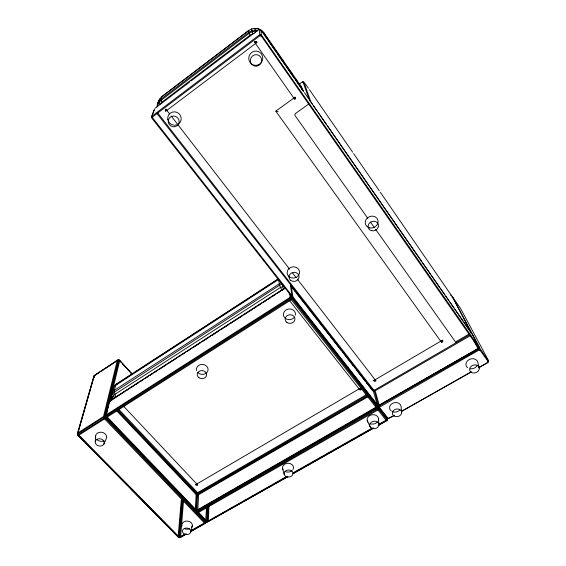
<?xml version="1.0" encoding="UTF-8"?>
<svg xmlns="http://www.w3.org/2000/svg" width="566" height="566" viewBox="0 0 566 566"><rect width="100%" height="100%" fill="white"/><g stroke="black" fill="none" stroke-linecap="round" stroke-linejoin="round"><path stroke-width="0.85" d="M255.521 41.318L255.514 43.54L294.801 99.446M302.852 82.289L302.909 81.66L309.666 100.84M132.168 373.985L119.638 360.33L118.344 359.82L94.338 375.513L93.85 376.086L94.154 377.494L93.914 376.666L77.365 434.638L178.262 537.205L179.203 537.7L180.377 537.474L186.433 534.049M208.939 506.322L208.338 521.293L207.34 521.916L198.687 512.478L197.789 510.907L198.567 494.91L197.591 492.668L118.973 409.558M208.118 506.57L207.439 521.965L206.038 521.484L197.499 512.577L196.996 511.416L197.683 510.157L357.563 418.522M190.558 531.524L205.592 522.772L206.463 507.78M207.198 507.341L206.661 521.873L287.047 476.225M95.251 441.827L95.541 436.061M157.73 112.952L373.744 390.08L373.546 391.686L377.6 406.105L376.701 407.93L197.499 510.603L195.348 510.334L196.147 494.606L197.591 492.668L366.336 394.686M183.533 500.903L180.575 537L179.203 537.7L77.726 434.865L77.429 433.499L93.85 376.086L95.095 375.322L94.083 375.831L94.154 377.494M182.054 499.276L178.757 537.367L176.274 534.813M182.825 500.259L179.578 537.65L178.134 536.695L181.382 498.851M109.5 401.216L109.068 402.433L109.5 401.216L110.497 400.763L109.146 401.648L105.828 415.359L106.224 417.333L195.348 510.334L196.77 510.822L197.591 492.668L196.855 495.052L195.977 510.723L376.751 406.735L377.31 405.334L331.046 346.321M112.507 390.66C112.655 388.078 114.268 385.672 116.263 384.088L277.991 278.996M113.306 389.182L114.509 385.694L115.903 384.972M378.024 405.539L152.495 117.721L152.898 116.695L259.737 35.891L261.386 36.146L478.327 347.517L477.923 348.72L378.994 405.454L377.586 405.673L376.956 405.228L152.155 118.535L151.554 117.353L154.094 110.221M157.015 107.059C157.313 103.196 158.848 99.241 161.819 96.666L248.552 30.571L251.75 28.901L252.648 33.811L250.094 35.184L161.756 102.29L159.902 104.25L158.692 101.547L159.57 99.05M157.999 103.677L158.19 102.036M374.925 381.243L375.109 379.772L297.221 279.024M378.385 424.535L387.554 419.498L387.37 418.168L382.015 411.333M190.218 531.906L205.359 523.345L206.088 522.333L205.875 520.982L204.418 522.991L190.77 530.717M478.341 367.78L487.574 362.558L487.977 361.37L479.911 350.021L479.975 348.366L452.609 296.924L451.795 296.966M109.875 401.471L119.702 360.648L118.754 359.919L117.587 360.054L94.338 375.513L77.967 432.891L78.306 434.469L179.401 537.148L179.953 537.53L186.009 534.099M112.429 391.446L111.226 396.419L111.905 400.219M108.856 403.289L105.743 416.159L106.16 416.916L206.887 521.859M284.924 287.967L109.691 401.025L106.387 414.729L107.335 417.085L196.536 510.235L197.081 510.638L197.683 510.157L195.921 510.291L195.199 509.839M190.869 531.828A4.259 3.269 3.7 0 0 185.018 528.22A4.259 3.269 3.7 0 0 184.056 533.816A4.259 3.269 3.7 0 0 190.869 531.828L192.327 525.793M195.836 510.475L197.081 510.638L376.779 407.534L376.751 406.735L292.219 299.046L291.292 298.678L106.769 416.3L106.656 417.397L291.391 299.711L292.792 298.317L291.193 297.681L106.415 415.444L105.863 416.682L107.335 417.085L105.934 415.989L106.387 414.729L290.11 297.327L291.108 296.98L292.947 297.716L291.299 286.198L290.344 285.413L373.546 391.686L373.192 391.297M377.6 406.105L377.296 407.371L376.44 407.853L291.391 299.711L290.11 297.327L289.551 293.216M394.452 415.267L388.106 418.401L379.694 407.867L379.666 407.067L478.9 350.113L479.911 350.021M376.694 407.562L378.003 409.94L386.054 420.191L386.854 420.361L386.833 419.583L378.781 409.324L377.451 409.147L198.157 511.756L197.987 512.725L378.003 409.94L379.34 407.916L377.642 407.265L377.175 405.567M387.653 418.925L386.769 420.743L378.336 425.512M256.172 41.417L255.514 43.54L165.576 111.346M260.919 35.75C262.334 28.081 257.36 26.496 260.31 35.658M206.215 521.64L205.946 522.736L205.125 522.432L104.717 417.637L104.392 416.279L118.344 359.82L119.355 360.096L132.26 374.331M196.282 485.175L196.784 484.008L360.995 387.802M103.755 444.338A4.535 3.651 10.4 0 0 99.531 438.714A4.535 3.651 10.4 0 0 95.951 444.147A4.535 3.651 10.4 0 0 103.755 444.338L106.061 439.174A5.61 4.535 10.5 0 0 101.562 432.247A5.61 4.535 10.5 0 0 95.796 437.843M378.512 405.603L377.31 405.334M83.98 441.296L77.365 434.638L77.436 434.122L103.543 417.276L106.16 416.916L104.455 418.918L78.214 435.53L77.365 434.285L77.967 432.891L103.507 416.569L105.361 416.406L106.656 417.397M374.331 381.159L375.109 379.772L442.647 340.074M113.462 387.703L111.481 394.056L111.651 397.983M378.329 406.621L387.031 418.076L388.587 418.465M256.752 41.721L255.514 43.54L254.283 41.75M206.088 522.333L205.359 523.345L204.418 522.991L103.889 418.14L103.507 416.569L117.339 360.33L118.131 360.061L119.702 360.648L118.994 360.174L105.361 416.406L105.552 417.192L205.925 521.894L205.875 520.982L208.338 521.293L286.778 476.919M195.779 484.97L196.784 484.008L197.881 484.977M116.405 384.519L123.31 379.765M373.815 380.932L375.109 379.772L376.086 380.932M488.097 361.78L488.628 360.804L460.491 308.329L452.276 296.726M257.212 42.195L255.514 43.54L254.87 41.431M478.454 347.934L479.006 346.979L472.313 334.386L464.035 322.358M295.247 97.069L275.805 111.141L441.699 342.621M155.162 108.205L189.553 82.091M190.961 81.023L258.337 29.864M299.258 84.044L302.86 81.716M308.958 103.903L295.127 113.773L294.844 115.28L367.921 218.49M96.531 374.374L98.682 372.952M101.555 371.055L103.705 369.64M105.142 368.692L116.624 361.115M124.789 378.81L132.925 373.518M134.404 372.562L270.506 284.139M271.984 283.177L277.899 279.328M109.691 401.025L285.568 287.726M111.976 399.808L114.94 397.898M116.419 396.943L119.384 395.033M120.862 394.085L124.57 391.693M126.048 390.745L129.013 388.835M130.491 387.88L133.456 385.97M135.677 384.54L138.642 382.63M140.12 381.675L143.085 379.772M145.306 378.336L148.271 376.432M149.749 375.477L152.714 373.567M154.193 372.612L157.157 370.702M159.379 369.273L166.786 364.504M169.008 363.075L176.415 358.299M178.637 356.87L180.858 355.441M183.08 354.005L185.301 352.576M187.523 351.146L190.487 349.236M192.709 347.807L200.116 343.038M202.338 341.602L209.003 337.308M211.967 335.405L218.632 331.11M220.853 329.681L223.075 328.245M224.56 327.29L228.261 324.905M230.482 323.476L232.704 322.047M234.19 321.092L237.154 319.182M238.633 318.226L242.333 315.842M243.819 314.887L246.783 312.984M248.262 312.029L251.962 309.644M253.448 308.689L256.412 306.779M257.891 305.824L260.855 303.914M263.077 302.485L266.034 300.574M267.52 299.626L270.484 297.716M271.963 296.761L274.927 294.851M277.149 293.421L280.113 291.511M281.592 290.556L284.556 288.653M456.217 341.546L469.851 333.622M469.631 334.874L374.678 390.002L373.744 390.08M366.867 395.457L197.69 493.495L196.89 493.219L118.244 410.138M470.926 335.277L375.145 390.837L373.525 390.979L157.037 113.617M367.327 396.292L197.746 494.408L196.367 493.927L117.65 410.845M368.36 396.533L197.739 495.165L196.147 494.606L116.737 410.845M359.099 417.644L361.391 416.328M362.919 415.451L375.923 408.001M401.379 411.348L471.414 371.706M184.707 534.148L179.401 537.148L178.729 537.375L178.134 536.695L180.575 537L185.867 534.007M293.188 472.752L372.244 428.009M393.922 415.769L388.488 418.635M401.612 411.418L470.813 372.258M479.268 367.468L487.729 362.686L488.635 361.341L480.725 349.569L479.232 348.96L379.524 405.879L378.732 407.145L379.545 407.478M190.402 531.439L204.772 523.309M293.697 472.999L372.902 428.193M378.286 425.144L386.741 420.361L386.769 420.743L386.054 420.191L387.37 418.168L388.106 418.401M205.875 520.982L206.038 521.484L207.764 521.795L287.549 476.657M292.919 473.622L373.475 428.059M378.074 425.455L387.42 419.731L386.854 420.361M287.889 476.664L207.764 521.795M293.252 473.629L373.737 428.108M373.206 380.67L375.109 379.772L375.527 381.159M195.376 484.659L196.784 484.008L197.385 485.175M281.146 282.667L114.452 390.229L112.592 391.927L111.481 394.056L111.297 397.976L112.252 399.391L112.45 397.474L113.356 395.74L114.877 394.368L280.432 287.471L284.323 286.212M106.16 416.916L77.79 435.021M117.395 383.614L116.263 384.088L115.627 385.297L114.452 390.229L114.877 394.368L115.91 396.865L114.806 397.863L113.356 395.74L112.592 391.927L113.773 386.981L115.627 385.297L278.606 279.441L279.498 285.271L281.783 289.997L283.417 289.254L282.13 284.068L279.498 285.271L114.374 392.075L112.592 393.695L111.537 395.726L113.582 398.57M154.582 108.962L151.681 116.214L152.558 117.148M295.473 97.536L293.86 98.137L295.183 99.064M442.895 340.612L440.773 341.39L442.18 342.239M361.264 388.311L359.212 389.061L289.53 300.546M456.146 342.246L456.635 342.09M165.314 110.879L166.871 110.42L169.574 113.915M487.956 362.212L488.338 361.674M478.305 348.373L478.999 347.496L478.779 346.774L261.251 34.788L259.214 35.035L152.459 115.825L151.752 117.601L152.495 117.721M251.651 28.901C256.15 27.416 261.259 29.099 264.018 32.948L301.374 86.754L303.348 91.367M252.648 33.811L254.063 33.564M290.379 285.979L291.016 285.908L293.181 288.681M361.327 388.877L359.212 389.061L360.202 390.2M442.93 341.213L440.773 341.39L442.746 341.807M295.544 98.067L293.86 98.137L295.445 98.59M255.457 32.595L255.004 28.335L258.513 28.824M165.215 110.363L166.871 110.42L165.852 109.005M275.805 111.141L278.139 111.424M257.947 30.437L255.344 30.033L251.87 30.642L248.729 32.333L160.977 99.142L158.692 101.547L157.298 104.561L157.532 105.517L158.862 102.644L161.041 100.345L249.104 33.344L252.103 31.738L255.422 31.151L257.077 31.406M258.252 28.831L261.591 30.43L261.931 32.191M361.179 389.436L359.212 389.061L360.655 389.847M376.779 407.534L375.973 407.35L377.494 406.664L377.239 405.999L292.792 298.317M450.472 295.049L451.725 295.65L471.301 332.999L311.031 102.368L303.73 81.851L308.42 88.225M197.987 512.725L196.996 511.416M165.272 109.846L166.871 110.42L165.491 109.379M261.167 30.352L264.018 32.948L264.379 34.738L302.895 90.652M302.053 89.195L302.803 89.761M455.665 342.182L375.591 229.315M379.666 407.067L378.555 405.808M85.841 443.178L88.317 445.69M91.416 448.824L127.343 485.232M131.057 488.996L134.156 492.137M135.394 493.389L173.182 531.672M123.346 405.971L196.784 484.008L196.834 485.246M119.242 360.323L121.032 362.275M122.822 364.221L128.779 370.716M130.569 372.669L131.765 373.97M293.492 298.416L329.957 344.927M379.871 408.602L380.946 409.968M294.263 290.068L295.346 291.455M296.428 292.841L305.074 303.935M308.321 308.095L316.967 319.189M318.587 321.269L329.405 335.136M330.48 336.522L331.563 337.909M332.645 339.296L341.298 350.389M342.38 351.776L343.456 353.163M344.538 354.549L353.191 365.643M356.431 369.803L365.622 381.59M366.704 382.977L372.654 390.604M171.201 116.016L289.65 269.232M292.353 272.727L296.138 277.623M370.475 222.098L374.565 227.872M263.459 32.736L265.475 35.63M266.982 37.809L271.008 43.603M272.013 45.054L274.531 48.676M275.536 50.119L280.064 56.642M281.069 58.093L283.587 61.715M286.106 65.338L292.643 74.754M295.162 78.377L297.171 81.278M298.685 83.45L301.374 86.754L302.173 89.131M261.096 30.288L267.138 38.983M268.142 40.434L276.201 52.03M277.206 53.48L285.264 65.076M286.276 66.526L294.327 78.122M295.339 79.573L303.397 91.168M304.402 92.612L308.428 98.413M309.439 99.864L312.46 104.208M313.465 105.658L317.498 111.46M318.502 112.91L326.561 124.506M327.565 125.956L421.734 261.478M422.738 262.928L430.797 274.524M431.808 275.975L439.86 287.57M440.872 289.021L444.897 294.815M445.902 296.266L448.923 300.617M449.935 302.067L453.96 307.862M454.972 309.312L463.023 320.908M309.425 89.676L352.625 152.176M353.63 153.627L379.248 190.692M380.253 192.143L451.279 295.275M250.094 35.184L248.729 32.333L248.814 30.486L161.819 96.666L160.977 99.142L161.756 102.29M477.138 344.892L478.709 347.857L478.086 348.868L378.428 405.787L374.218 390.144M473.254 339.642L477.959 348.55L379.234 405.164L375.421 391.516M367.171 420.503L370.341 427.188M387.554 419.498L379.27 408.581L377.798 408.022L376.977 408.277L197.789 510.907L197.194 511.997L198.687 512.478L197.124 510.709M478.97 348.231L479.409 349.951M282.611 468.712L284.189 474.365M378.145 405.702L378.64 408.136L378.003 409.94L377.642 407.265M479.296 367.999A4.945 3.997 -18 0 0 471.591 365.969A4.945 3.997 -18 0 0 472.504 372.874A4.945 3.997 -18 0 0 479.296 367.999L477.86 362.587A6.113 4.96 -18.2 0 0 469.334 359.467A6.113 4.96 -18.2 0 0 467.573 367.73M290.521 285.618L292.148 297.129L291.391 299.711L290.882 295.339M401.662 411.921A4.719 3.828 -11.6 0 0 394.106 409.996A4.719 3.828 -11.6 0 0 395.316 416.512A4.719 3.828 -11.6 0 0 401.662 411.921L401.061 406.225A5.837 4.747 -11.7 0 0 392.655 403.268A5.837 4.747 -11.7 0 0 391.332 411.065M378.491 418.302L378.852 424.083M182.019 526.062A5.278 4.068 3.7 0 1 187.778 521.102A5.278 4.068 3.7 0 1 191.662 527.279M189.744 528.715A5.278 4.068 3.7 0 1 184.481 528.587M377.487 421.875A5.766 4.684 -9.8 0 1 370.129 423.701M367.971 422.172A5.766 4.684 -9.8 0 1 371.89 414.8A5.766 4.684 -9.8 0 1 378.413 420.149M294.525 317.116A6.092 5.363 -6.6 0 1 284.917 318.021M284.429 317.484A6.092 5.363 -6.6 0 1 288.172 309.086A6.092 5.363 -6.6 0 1 295.41 315.149M196.607 370.61A5.851 5.002 3.6 0 1 202.678 364.433A5.851 5.002 3.6 0 1 207.637 371.473M207.298 372.046A5.851 5.002 3.6 0 1 197.605 372.378M104.123 440.794A5.61 4.535 10.5 0 1 96.857 439.464M283.099 469.787A5.519 4.415 -2.9 0 1 287.931 463.264A5.519 4.415 -2.9 0 1 292.976 469.504M292.19 470.473A5.519 4.415 -2.9 0 1 285.009 471.443M399.992 409.848A5.837 4.747 -11.7 0 1 392.542 411.708M477.393 365.219A6.113 4.96 -18.2 0 1 470.226 368.784M199.006 377.734A4.733 4.033 3.6 0 0 206.597 375.244A4.733 4.033 3.6 0 0 200.145 370.836A4.733 4.033 3.6 0 0 199.006 377.734M286.842 322.436A4.931 4.323 -6.5 0 0 294.886 319.748A4.931 4.323 -6.5 0 0 288.427 315.021A4.931 4.323 -6.5 0 0 286.842 322.436M371.098 427.903A4.662 3.778 -9.7 0 0 378.788 425.561A4.662 3.778 -9.7 0 0 372.937 421.401A4.662 3.778 -9.7 0 0 371.098 427.903M285.646 476.289A4.457 3.552 -2.9 0 0 292.926 474.117A4.457 3.552 -2.9 0 0 287.068 470.212A4.457 3.552 -2.9 0 0 285.646 476.289M259.037 64.503A7.195 6.99 -70.2 0 0 259.476 52.086A7.195 6.99 -70.2 0 0 248.743 58.1A7.195 6.99 -70.2 0 0 259.037 64.503M258.69 65.529A5.823 5.66 -69.4 0 0 259.051 55.475A5.823 5.66 -69.4 0 0 250.349 60.35A5.823 5.66 -69.4 0 0 258.69 65.529M168.286 122.037A5.533 5.37 35.2 0 0 177.08 125.801A5.533 5.37 35.2 0 0 175.771 116.462A5.533 5.37 35.2 0 0 168.286 122.037M167.755 119.277A6.834 6.643 36.5 0 0 178.608 123.947A6.834 6.643 36.5 0 0 177.002 112.393A6.834 6.643 36.5 0 0 167.755 119.277M289.254 276.845A6.254 5.639 -9.1 0 0 299.464 273.328A6.254 5.639 -9.1 0 0 291.285 267.173A6.254 5.639 -9.1 0 0 289.254 276.845M290.712 280.411A5.059 4.549 -8.9 0 0 298.968 277.566A5.059 4.549 -8.9 0 0 292.353 272.607A5.059 4.549 -8.9 0 0 290.712 280.411M371.43 230.702A5.313 4.769 -22.5 0 0 378.449 224.907A5.313 4.769 -22.5 0 0 369.973 222.537A5.313 4.769 -22.5 0 0 371.43 230.702M369.379 227.85A6.566 5.901 -22.8 0 0 378.046 220.669A6.566 5.901 -22.8 0 0 367.567 217.74A6.566 5.901 -22.8 0 0 369.379 227.85"/></g></svg>
